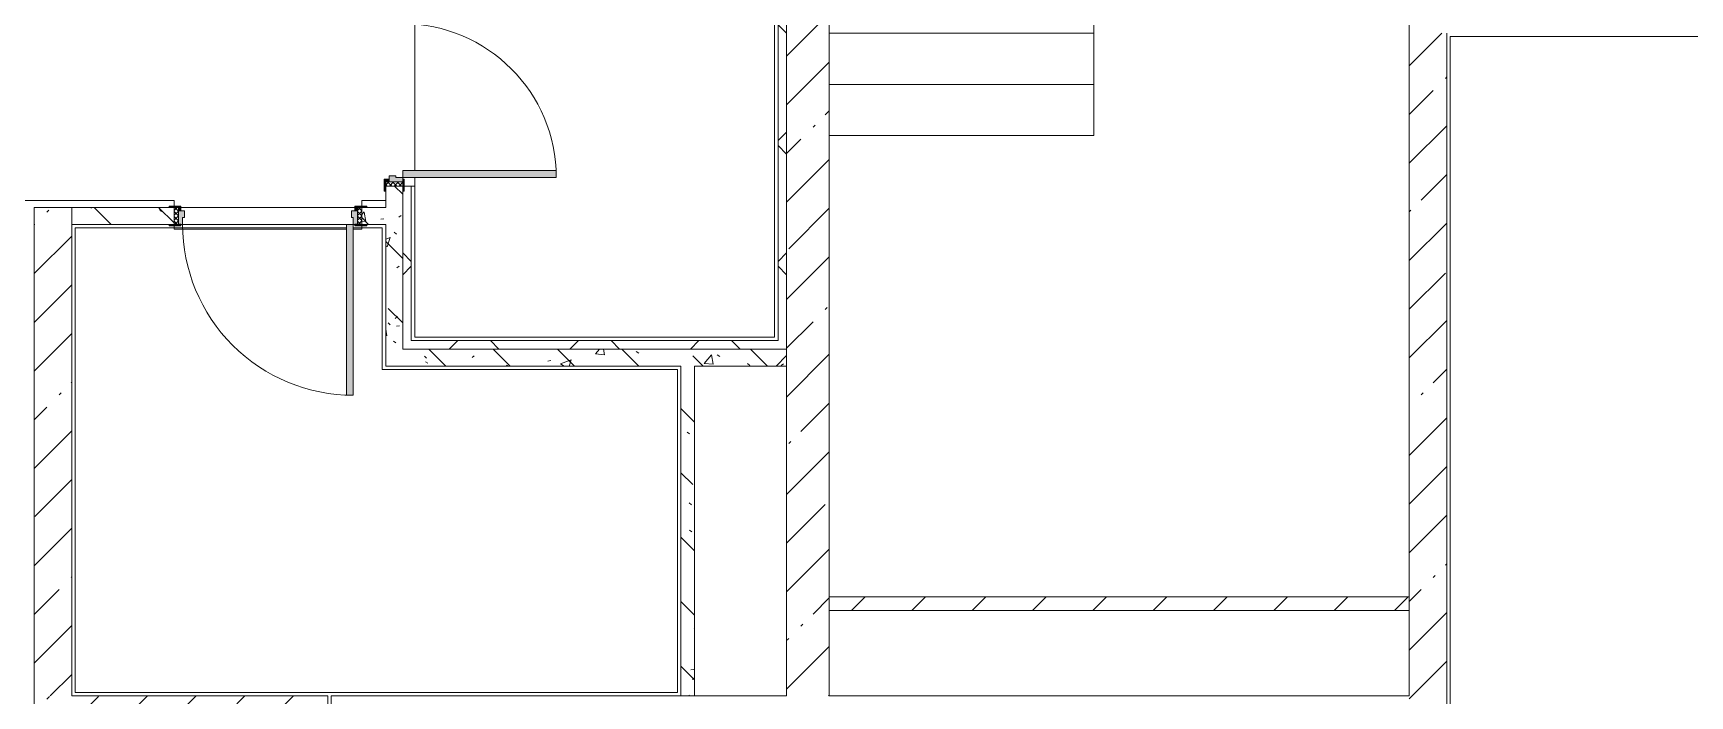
# Model space of a CAD drawing. Header units: millimetres. Extents: x -4005 to 195566, y -8553 to 29000.
# Drawn here: x 145437 to 155148, y 17270 to 21150 of the extents above; entities that cross this region are included whole.
import ezdxf

# ---------------------------------------------------------------- set-up
doc = ezdxf.new("R2010")
doc.units = ezdxf.units.MM
for name, color, linetype, lineweight, true_color in [('A-DOOR-2', 7, 'Continuous', 5, 0xaaaaaa), ('A-DOOR-3', 7, 'Continuous', 5, 0xe2e2e2), ('A-DOOR-FRAM-2', 7, 'Continuous', 5, 0xe2e2e2), ('A-DOOR-FRAM-3', 7, 'Continuous', 5, 0xaaaaaa), ('A-FLOR-2', 7, 'Continuous', 5, 0xaaaaaa), ('I-WALL-8', 7, 'Continuous', 5, 0x787878)]:
    doc.layers.add(name, color=color, linetype=linetype, lineweight=lineweight, true_color=true_color)
for name, color, linetype, lineweight in [('A-WALL', 7, 'Continuous', 9), ('I-WALL-6', 7, 'Continuous', 5), ('S-STRS-4', 7, 'Continuous', 5)]:
    doc.layers.add(name, color=color, linetype=linetype, lineweight=lineweight)
pattern_1 = [(45, (60693.44, 0), (-285.1231, 285.1231), []), (45, (60978.57, 0), (-285.1231, 285.1231), [504.031, -100.806, 16.764, -84.042])]
pattern_2 = [(135, (60693.44, 0), (-377.1708, -377.1708), [533.4, -88.9, 17.78, -88.9]), (135, (60693.44, 376.94), (-377.1708, -377.1708), []), (50, (60693.44, 0), (637.6445, -55.7866), [66.675, -733.425]), (355, (60693.44, 0), (-123.3494, 668.699), [53.34, -586.74]), (100.451, (60746.6, -4.65), (514.299, 612.908), [56.665, -623.315]), (46.184, (60693.44, 177.8), (948.7764, -147.15), [100.012, -1100.137]), (96.636, (60772.5, 165.5), (830.909, 865.997), [84.998, -934.973]), (351.184, (60693.4, 177.8), (830.918, 865.988), [80.01, -880.11]), (21, (60782.34, 133.35), (530.6506, -357.9283), [66.675, -733.425]), (326, (60782.34, 133.35), (216.308, 644.6585), [53.34, -586.74]), (71.451, (60826.57, 103.5), (746.9596, 286.7243), [56.665, -623.315]), (37.5, (60693.44, 0), (10.81053, 295.9426), [16.764, -562.864, 16.764, -578.866, -588.962]), (37.5, (60693.44, 0), (10.81053, 295.9426), [-1175.258, 16.764, -572.198]), (7.5, (60693.44, 0), (233.8692, 350.6318), [16.764, -322.834, 16.764, -549.529, -224.472]), (7.5, (60693.44, 0), (233.8692, 350.6318), [-905.891, 16.764, -207.708]), (327.5, (60495.2, 0), (474.5678, -20.0513), [16.764, -205.486, 16.764, -676.656, -920.115]), (327.5, (60495.2, 0), (474.5678, -20.0513), [-915.67, 16.764, -903.351]), (317.5, (60406.3, 0), (518.4522, 88.9934), [16.764, -272.161, 16.764, -443.738, -653.415]), (317.5, (60406.3, 0), (518.4522, 88.9934), [-749.427, 16.764, -636.651])]
pattern_3 = [(45, (60693.44, 0), (-353.5534, 353.5534), []), (135, (60693.44, 0), (-353.5534, -353.5534), [])]

# ---------------------------------------------------------------- blocks, each defined once
blk = doc.blocks.new('110_Дверь_СКБ_1Ст_Внутренняя1 - Д-11а _огнестойкость EI 15_-32666892-1_4_1_птичка')
at = {"layer": 'A-DOOR-2'}
h = blk.add_hatch(dxfattribs=at)
h.set_pattern_fill('FP_182', color=256, style=0, pattern_type=2)
h.set_pattern_definition([(135, (1751.41, 114.685), (-14.14214, -14.14214), []), (225, (1751.41, 114.685), (14.14214, -14.14214), [])])
h.paths.add_polyline_path([(537.5, 50), (537.5, -50), (562.5, -50), (562.5, 50)])
at = {"layer": 'A-DOOR-3'}
h = blk.add_hatch(color=256, dxfattribs=at)
h.paths.add_polyline_path([(537.5, 50), (512.5, 50), (512.5, 10), (502.5, 10), (502.5, -30), (537.5, -30)])
h.paths.add_polyline_path([(-508.4, 50), (-512.5, 50), (-512.5, -30), (-477.5, -30), (-477.5, 10), (-487.5, 10), (-487.5, 50)])
at = {"layer": 'A-DOOR-FRAM-2'}
for points in [[(-447.5, 1050), (-487.5, 1050), (-486.3, 50), (-447.5, 50), (-447.5, 900)], [(-537.5, 58), (-567.5, 58), (-567.5, 50), (-497.5, 50), (-497.5, 58), (-517.5, 58)], [(562.5, 58), (522.5, 58), (522.5, 50), (592.5, 50), (592.5, 58)], [(-529.2, -50), (-567.5, -50), (-567.5, -58), (-497.5, -58), (-499.8, -50), (-512.5, -50)], [(-497.5, -30), (-512.5, -30), (-512.5, -50), (-497.5, -50), (-497.5, -32.8)], [(537.5, -30), (522.5, -30), (522.5, -50), (537.5, -50)], [(537.5, -50), (522.5, -50), (522.5, -58), (592.5, -58), (592.5, -50), (562.5, -50)]]:
    blk.add_hatch(color=256, dxfattribs=at).paths.add_polyline_path(points)
at = {"layer": 'A-DOOR-FRAM-3'}
h = blk.add_hatch(dxfattribs=at)
h.set_pattern_fill('FP_183', color=256, style=0, pattern_type=2)
h.set_pattern_definition([(45, (-371.384, 114.685), (-14.1421, 14.1421), []), (135, (-371.384, 114.685), (-14.1421, -14.1421), [])])
h.paths.add_polyline_path([(-537.5, 50), (-537.5, -50), (-512.5, -50), (-512.5, 50)])
at = {"layer": 'A-DOOR-2'}
for p, q in [((-487.5, 1050), (-487.5, 50)), ((-447.5, 1050), (-487.5, 1050)), ((-447.5, 50), (-447.5, 1050)), ((-487.5, 50), (-447.5, 50))]:
    blk.add_line(p, q, dxfattribs=at)
blk.add_arc((-487.5, 50), 1000, 360, 90, dxfattribs=at)
at = {"layer": 'A-DOOR-FRAM-3'}
for p, q in [((-497.5, 58), (-567.5, 58)), ((-567.5, 58), (-567.5, 50)), ((-567.5, 50), (-497.5, 50)), ((-512.5, 50), (-537.5, 50)), ((-537.5, 50), (-537.5, -50)), ((-487.5, 50), (-512.5, 50)), ((-512.5, 50), (-512.5, -30)), ((-512.5, -50), (-512.5, 50)), ((-497.5, 50), (-512.5, 50)), ((-512.5, 50), (-512.5, 49)), ((-512.5, 49), (-497.5, 49)), ((-497.5, 50), (-497.5, 58)), ((-497.5, 49), (-497.5, 50)), ((-487.5, 10), (-487.5, 50)), ((-477.5, 10), (-487.5, 10)), ((-477.5, -30), (-477.5, 10)), ((512.5, 10), (502.5, 10)), ((502.5, 10), (502.5, -30)), ((512.5, 50), (512.5, 10)), ((537.5, 50), (512.5, 50)), ((592.5, 58), (522.5, 58)), ((522.5, 58), (522.5, 50)), ((537.5, 50), (522.5, 50)), ((522.5, 50), (522.5, 49)), ((522.5, 50), (592.5, 50)), ((522.5, 49), (537.5, 49)), ((537.5, -30), (537.5, 50)), ((562.5, 50), (537.5, 50)), ((537.5, 50), (537.5, -50)), ((537.5, 49), (537.5, 50)), ((562.5, -50), (562.5, 50)), ((592.5, 50), (592.5, 58)), ((-497.5, -50), (-567.5, -50)), ((-567.5, -50), (-567.5, -58)), ((-567.5, -58), (-497.5, -58)), ((-537.5, -50), (-512.5, -50)), ((-512.5, -30), (-477.5, -30)), ((-497.5, -30), (-512.5, -30)), ((-512.5, -30), (-512.5, -50)), ((-512.5, -50), (-497.5, -50)), ((-497.5, -50), (-497.5, -30)), ((-497.5, -58), (-497.5, -50)), ((502.5, -30), (537.5, -30)), ((537.5, -30), (522.5, -30)), ((522.5, -30), (522.5, -50)), ((522.5, -50), (537.5, -50)), ((592.5, -50), (522.5, -50)), ((522.5, -50), (522.5, -58)), ((522.5, -58), (592.5, -58)), ((537.5, -50), (537.5, -30)), ((537.5, -50), (562.5, -50)), ((592.5, -58), (592.5, -50))]:
    blk.add_line(p, q, dxfattribs=at)
blk = doc.blocks.new('110_Дверь_СКБ_2Ст - Д-10а_ СОШ_Дв_1450x2100h_Горячий цех-25784455-1_4_1_птичка')
at = {"layer": 'A-DOOR-2'}
h = blk.add_hatch(dxfattribs=at)
h.set_pattern_fill('FP_191', color=256, style=0, pattern_type=2)
h.set_pattern_definition([(135, (1601.41, 114.685), (-14.14214, -14.14214), []), (225, (1601.41, 114.685), (14.14214, -14.14214), [])])
h.paths.add_polyline_path([(712.5, 50), (687.5, 50), (687.5, -50), (712.5, -50)])
at = {"layer": 'A-DOOR-3'}
for points in [[(662.5, 100), (662.5, 950), (622.5, 950), (622.5, 50), (662.5, 50)], [(-597.5, 98.9), (-597.5, 450), (-637.5, 450), (-637.5, 50), (-597.5, 50)]]:
    blk.add_hatch(color=256, dxfattribs=at).paths.add_polyline_path(points)
h = blk.add_hatch(color=256, dxfattribs=at)
h.paths.add_polyline_path([(687.5, -30), (687.5, 50), (662.5, 50), (662.5, 10), (652.5, 10), (652.5, -30), (662.5, -30)])
h.paths.add_polyline_path([(-627.5, -6), (-627.5, 10), (-637.5, 10), (-637.5, 50), (-662.5, 50), (-662.5, -30), (-627.5, -28.9)])
at = {"layer": 'A-DOOR-FRAM-2'}
for points in [[(-647.5, 58), (-717.5, 58), (-712.5, 50), (-647.5, 50)], [(742.5, 58), (672.5, 58), (672.5, 50), (742.5, 50)], [(-647.5, -50), (-717.5, -53.5), (-712.5, -58), (-647.5, -58)], [(-647.5, -30), (-662.5, -30), (-662.5, -50), (-647.5, -50)], [(687.5, -30), (672.5, -30), (672.5, -50), (687.5, -50)], [(742.5, -50), (672.5, -50), (672.5, -58), (742.5, -58)]]:
    blk.add_hatch(color=256, dxfattribs=at).paths.add_polyline_path(points)
at = {"layer": 'A-DOOR-FRAM-3'}
h = blk.add_hatch(dxfattribs=at)
h.set_pattern_fill('FP_192', color=256, style=0, pattern_type=2)
h.set_pattern_definition([(45, (-521.384, 114.685), (-14.1421, 14.1421), []), (135, (-521.384, 114.685), (-14.1421, -14.1421), [])])
h.paths.add_polyline_path([(-662.5, -24.2), (-662.5, 50), (-687.5, 50), (-687.5, -50), (-662.5, -50)])
at = {"layer": 'A-DOOR-2'}
for p, q in [((662.5, 950), (622.5, 950)), ((622.5, 950), (622.5, 50)), ((662.5, 50), (662.5, 950)), ((-637.5, 450), (-637.5, 50)), ((-597.5, 450), (-637.5, 450)), ((-597.5, 50), (-597.5, 450)), ((-637.5, 50), (-597.5, 50)), ((622.5, 50), (662.5, 50))]:
    blk.add_line(p, q, dxfattribs=at)
for centre, radius, start, end in [((662.5, 50), 900, 90, 180), ((-637.5, 50), 400, 0, 90)]:
    blk.add_arc(centre, radius, start, end, dxfattribs=at)
at = {"layer": 'A-DOOR-FRAM-3'}
for p, q in [((-647.5, 58), (-717.5, 58)), ((-717.5, 58), (-717.5, 50)), ((-717.5, 50), (-647.5, 50)), ((-662.5, 50), (-687.5, 50)), ((-687.5, 50), (-687.5, -50)), ((-637.5, 50), (-662.5, 50)), ((-662.5, 50), (-662.5, -30)), ((-662.5, -50), (-662.5, 50)), ((-647.5, 50), (-647.5, 58)), ((-637.5, 10), (-637.5, 50)), ((-627.5, 10), (-637.5, 10)), ((-627.5, -30), (-627.5, 10)), ((662.5, 10), (652.5, 10)), ((652.5, 10), (652.5, -30)), ((662.5, 50), (662.5, 10)), ((687.5, 50), (662.5, 50)), ((742.5, 58), (672.5, 58)), ((672.5, 58), (672.5, 50)), ((672.5, 50), (742.5, 50)), ((687.5, -30), (687.5, 50)), ((712.5, 50), (687.5, 50)), ((687.5, 50), (687.5, -50)), ((712.5, -50), (712.5, 50)), ((742.5, 50), (742.5, 58)), ((-647.5, -50), (-717.5, -50)), ((-717.5, -50), (-717.5, -58)), ((-717.5, -58), (-647.5, -58)), ((-687.5, -50), (-662.5, -50)), ((-662.5, -30), (-627.5, -30)), ((-647.5, -30), (-662.5, -30)), ((-662.5, -30), (-662.5, -50)), ((-662.5, -50), (-647.5, -50)), ((-647.5, -50), (-647.5, -30)), ((-647.5, -58), (-647.5, -50)), ((652.5, -30), (687.5, -30)), ((687.5, -30), (672.5, -30)), ((672.5, -30), (672.5, -50)), ((672.5, -50), (687.5, -50)), ((742.5, -50), (672.5, -50)), ((672.5, -50), (672.5, -58)), ((672.5, -58), (742.5, -58)), ((687.5, -50), (687.5, -30)), ((687.5, -50), (712.5, -50)), ((742.5, -58), (742.5, -50))]:
    blk.add_line(p, q, dxfattribs=at)

msp = doc.modelspace()

# ---------------------------------------------------------------- hatches: boundary and pattern name
at = {"layer": 'I-WALL-6'}
h = msp.add_hatch(dxfattribs=at)
h.set_pattern_fill('FP_153', color=256, style=0, pattern_type=2)
h.set_pattern_definition(pattern_1)
h.paths.add_polyline_path([(150103.4, 17270), (150103.4, 27100), (149853.4, 27100), (149853.4, 17270), (149953.5, 17270)])
h = msp.add_hatch(dxfattribs=at)
h.set_pattern_fill('FP_172', color=256, style=0, pattern_type=2)
h.set_pattern_definition(pattern_3)
h.paths.add_polyline_path([(147603.4, 19300), (147653.4, 19300), (147653.4, 20255), (147611.4, 20255), (147611.4, 20225), (147603.4, 20225), (147603.4, 19350)])
h.paths.add_polyline_path([(147653.4, 21655), (147653.4, 23430), (147603.4, 23430), (147603.6, 21685), (147611.4, 21680), (147611.4, 21655)])
h = msp.add_hatch(dxfattribs=at)
h.set_pattern_fill('FP_172', color=256, style=0, pattern_type=2)
h.set_pattern_definition(pattern_3)
h.paths.add_polyline_path([(149803.4, 19350), (149853.4, 19351.2), (149853.4, 23100), (149803.4, 23100), (149803.4, 19370)])
h = msp.add_hatch(dxfattribs=at)
h.set_pattern_fill('FP_153', color=256, style=0, pattern_type=2)
h.set_pattern_definition(pattern_1)
h.paths.add_polyline_path([(153693.4, 13620), (153693.4, 13628), (153723.4, 13628), (153723.1, 21150), (153503.4, 21150), (153503.4, 13620), (153624.4, 13620)])
h = msp.add_hatch(dxfattribs=at)
h.set_pattern_fill('FP_153', color=256, style=0, pattern_type=2)
h.set_pattern_definition(pattern_1)
h.paths.add_polyline_path([(145663.4, 17270), (145663.4, 20130), (145443.4, 20130), (145443.4, 17270)])
h = msp.add_hatch(dxfattribs=at)
h.set_pattern_fill('FP_172', color=256, style=0, pattern_type=2)
h.set_pattern_definition(pattern_3)
h.paths.add_polyline_path([(149803.4, 19300), (149853.4, 19300), (149853.4, 19350), (147653.4, 19350), (147657.1, 19300), (149783.4, 19300)])
h = msp.add_hatch(dxfattribs=at)
h.set_pattern_fill('FP_170', color=256, style=0, pattern_type=2)
h.set_pattern_definition([(45, (60693.44, 0), (-176.7767, 176.7767), [])])
h.paths.add_polyline_path([(153457.3, 17770), (153503.4, 17770), (153503.4, 17850), (150103.4, 17850), (150107.3, 17770), (153099.9, 17770)])
h = msp.add_hatch(dxfattribs=at)
h.set_pattern_fill('FP_153', color=256, style=0, pattern_type=2)
h.set_pattern_definition(pattern_1)
h.paths.add_polyline_path([(146612.5, 17050), (146963.4, 17050), (146963.4, 17270), (145443.4, 17265.7), (145443.4, 17050), (146425.7, 17050)])
h = msp.add_hatch(dxfattribs=at)
h.set_pattern_fill('FP_153', color=256, style=0, pattern_type=2)
h.set_pattern_definition(pattern_1)
h.paths.add_polyline_path([(147163.4, 16100), (147163.4, 17270), (146963.4, 17265.7), (146963.4, 16100)])
at = {"layer": 'I-WALL-8'}
h = msp.add_hatch(dxfattribs=at)
h.set_pattern_fill('FP_179', color=256, style=0, pattern_type=2)
h.set_pattern_definition(pattern_2)
h.paths.add_polyline_path([(147603.4, 20030), (147603.4, 20255), (147503.4, 20255), (147503.4, 20030)])
h.paths.add_polyline_path([(147603.4, 21655), (147603.4, 21680), (147503.4, 21680), (147503.4, 21655), (147532.7, 21655)])
h = msp.add_hatch(dxfattribs=at)
h.set_pattern_fill('FP_179', color=256, style=0, pattern_type=2)
h.set_pattern_definition(pattern_2)
h.paths.add_polyline_path([(147393.4, 20030), (147503.4, 20030), (147503.4, 20130), (147363.4, 20130), (147363.4, 20030)])
h.paths.add_polyline_path([(146186.9, 20030), (146263.4, 20030), (146263.4, 20130), (145663.4, 20130), (145663.4, 20030), (146128.1, 20030)])
h = msp.add_hatch(dxfattribs=at)
h.set_pattern_fill('FP_179', color=256, style=0, pattern_type=2)
h.set_pattern_definition(pattern_2)
h.paths.add_polyline_path([(147503.4, 19200), (147603.4, 19200), (147603.4, 20030), (147503.4, 20030), (147503.4, 19300)])
h = msp.add_hatch(dxfattribs=at)
h.set_pattern_fill('FP_179', color=256, style=0, pattern_type=2)
h.set_pattern_definition(pattern_2)
h.paths.add_polyline_path([(147603.4, 19200), (149853.4, 19200), (149853.4, 19300), (147603.4, 19300)])
h = msp.add_hatch(dxfattribs=at)
h.set_pattern_fill('FP_179', color=256, style=0, pattern_type=2)
h.set_pattern_definition(pattern_2)
h.paths.add_polyline_path([(149234.4, 16180), (149314.4, 16183.1), (149314.4, 17050), (149234.4, 17050), (149234.4, 16186.9)])
h.paths.add_polyline_path([(149234.4, 17270), (149314.4, 17270), (149314.4, 19200), (149234.4, 19200), (149234.4, 17290)])

# ---------------------------------------------------------------- linework, layer by layer
at = {"layer": 'A-FLOR-2'}
for p, q in [((147673.4, 20345), (147673.4, 21565)), ((155603.4, 21130), (153743.4, 21130)), ((153743.4, 21130), (153743.4, 13628)), ((147673.4, 20255), (147673.4, 20305)), ((145073.4, 20170), (146263.4, 20170)), ((146263.4, 20170), (146263.4, 20138)), ((147363.4, 20138), (147363.4, 20170)), ((147363.4, 20170), (147503.4, 20170)), ((147273.4, 20010), (145683.4, 20010)), ((145683.4, 20010), (145683.4, 17290)), ((146263.4, 20022), (146263.4, 20002)), ((147483.4, 20010), (147313.4, 20010)), ((147363.4, 20002), (147363.4, 20022)), ((147483.4, 19180), (147483.4, 20010)), ((146263.4, 20002), (147273.4, 20002)), ((147313.4, 20002), (147363.4, 20002)), ((149214.4, 19180), (147483.4, 19180)), ((149214.4, 17290), (149214.4, 19180)), ((145683.4, 17290), (149214.4, 17290))]:
    msp.add_line(p, q, dxfattribs=at)
at = {"layer": 'A-WALL'}
for p, q in [((149853.4, 19370), (149853.4, 23175)), ((149803.4, 23050), (149803.4, 19350)), ((147603.4, 20030), (147603.4, 20225)), ((147653.4, 19350), (147653.4, 20255)), ((147653.4, 19350), (149803.4, 19350)), ((149853.4, 19200), (149853.4, 19300)), ((150103.4, 17850), (150103.4, 17770)), ((153503.4, 17770), (153503.4, 17850)), ((149314.4, 17270), (149234.4, 17270))]:
    msp.add_line(p, q, dxfattribs=at)
at = {"layer": 'I-WALL-6'}
for p, q in [((150103.4, 17850), (150103.4, 26850)), ((153503.4, 26412.5), (153503.4, 17850)), ((149783.4, 23030), (149783.4, 19370)), ((153723.4, 13628), (153723.4, 21150)), ((147503.4, 20225), (147503.4, 20130)), ((147673.4, 20255), (147611.4, 20255)), ((147673.4, 19370), (147673.4, 20255)), ((146233.4, 20130), (145443.4, 20130)), ((145443.4, 20130), (145443.4, 15150)), ((145663.4, 17270), (145663.4, 20130)), ((146303.4, 20130), (147323.4, 20130)), ((147503.4, 20130), (147393.4, 20130)), ((145663.4, 20030), (146233.4, 20030)), ((147273.4, 20030), (146313.4, 20030)), ((147393.4, 20030), (147503.4, 20030)), ((147503.4, 20030), (147503.4, 19200)), ((147603.4, 19300), (147603.4, 20030)), ((149783.4, 19370), (147673.4, 19370)), ((149853.4, 19370), (149853.4, 19300)), ((149853.4, 19300), (147603.4, 19300)), ((147503.4, 19200), (149234.4, 19200)), ((149234.4, 19200), (149234.4, 17270)), ((149314.4, 19200), (149853.4, 19200)), ((149314.4, 17270), (149314.4, 19200)), ((149853.4, 19200), (149853.4, 17270)), ((153503.4, 17850), (150103.4, 17850)), ((150103.4, 17270), (150103.4, 17770)), ((150103.4, 17770), (153503.4, 17770)), ((153503.4, 17770), (153503.4, 17270)), ((147163.4, 17270), (145663.4, 17270)), ((147163.4, 16180), (147163.4, 17270)), ((149234.4, 17270), (147183.4, 17270)), ((147183.4, 17270), (147183.4, 17050)), ((149853.4, 17270), (149314.4, 17270)), ((153503.4, 17270), (150103.4, 17270))]:
    msp.add_line(p, q, dxfattribs=at)
at = {"layer": 'S-STRS-4'}
for p, q in [((151653.4, 21150), (151653.4, 21450)), ((150103.4, 21150), (151653.4, 21150)), ((150103.4, 21150), (151653.4, 21150)), ((151653.4, 20850), (151653.4, 21150)), ((150103.4, 20850), (151653.4, 20850)), ((150103.4, 20850), (151653.4, 20850)), ((151653.4, 20550), (151653.4, 20850)), ((150103.4, 20550), (151653.4, 20550)), ((150103.4, 20550), (151653.4, 20550))]:
    msp.add_line(p, q, dxfattribs=at)

# ---------------------------------------------------------------- block references
at = {"layer": 'A-DOOR-2'}
for name, p, rotation in [('110_Дверь_СКБ_2Ст - Д-10а_ СОШ_Дв_1450x2100h_Горячий цех-25784455-1_4_1_птичка', (147553.4, 20967.5), 270), ('110_Дверь_СКБ_1Ст_Внутренняя1 - Д-11а _огнестойкость EI 15_-32666892-1_4_1_птичка', (146825.9, 20080), 180)]:
    msp.add_blockref(name, p, dxfattribs=dict(at, rotation=rotation))

doc.saveas('drawing.dxf')
